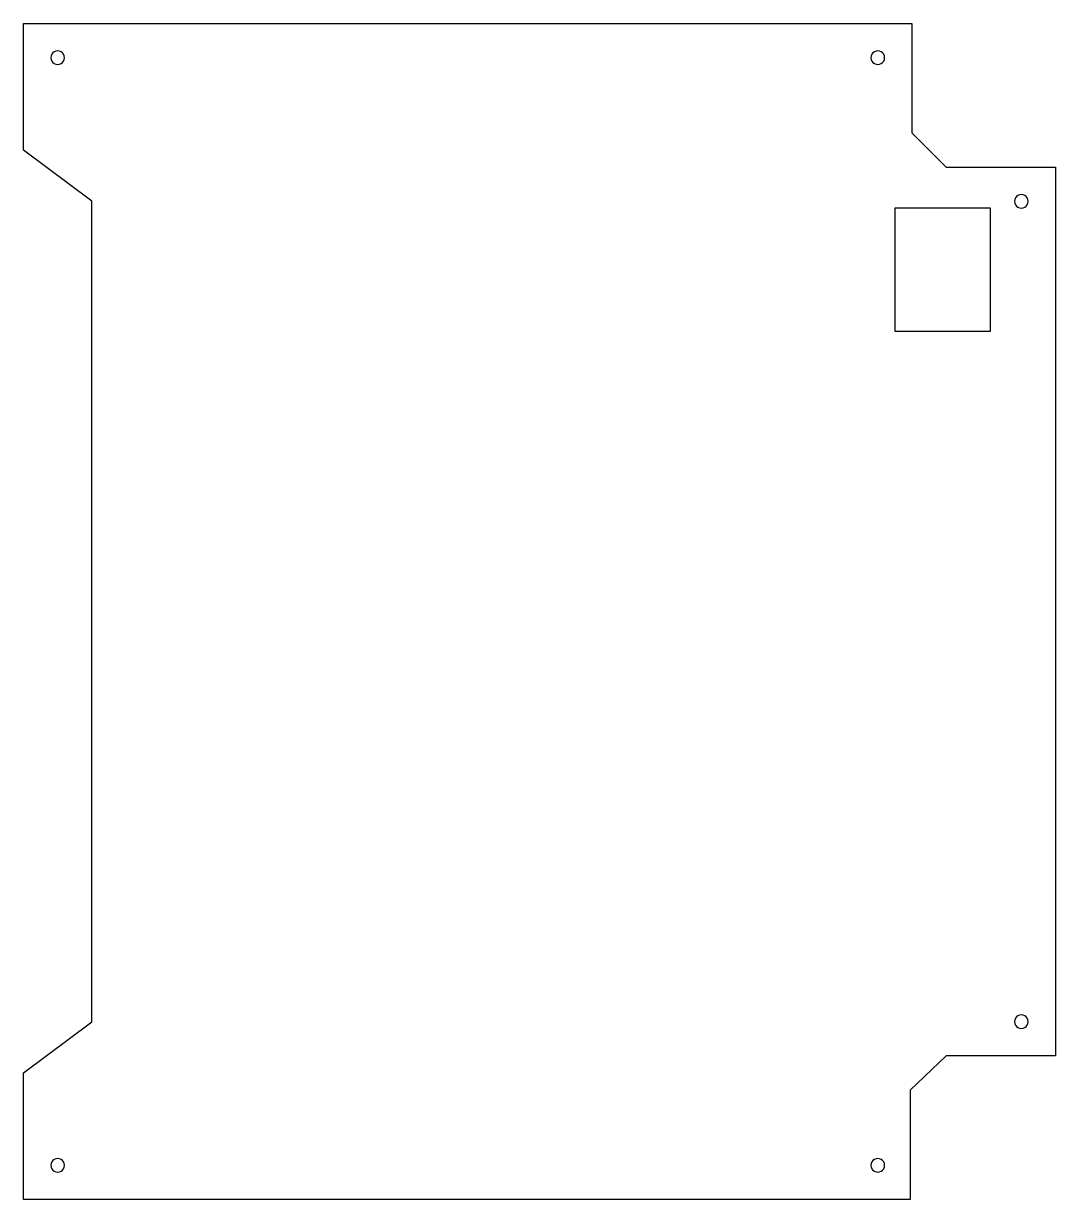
# Model space of a CAD drawing. Header units: metres. Extents: x 3 to 305, y 736 to 1080.
import ezdxf

# ---------------------------------------------------------------- set-up
doc = ezdxf.new("R2010")
doc.units = ezdxf.units.M

msp = doc.modelspace()

# ---------------------------------------------------------------- linework, layer by layer
at = {"layer": 'Layer0'}
for points in [[(2.98, 735.88, 0), (2.98, 772.88, 0), (22.98, 787.88, 0), (22.98, 1027.88, 0), (2.98, 1042.88, 0), (2.98, 1079.88, 0), (262.98, 1079.88, 0), (262.98, 1047.88, 0), (272.98, 1037.88, 0), (304.98, 1037.88, 0), (304.98, 777.88, 0), (272.98, 777.88, 0), (262.49, 767.89, 0), (262.49, 735.88, 0), (2.98, 735.88, 0)], [(14.91, 1070.4, 0), (14.71, 1070.88, 0), (14.39, 1071.29, 0), (13.98, 1071.61, 0), (13.49, 1071.81, 0), (12.98, 1071.88, 0), (12.46, 1071.81, 0), (11.98, 1071.61, 0), (11.56, 1071.29, 0), (11.24, 1070.88, 0), (11.04, 1070.4, 0), (10.98, 1069.88, 0), (11.04, 1069.36, 0), (11.24, 1068.88, 0), (11.56, 1068.47, 0), (11.98, 1068.15, 0), (12.46, 1067.95, 0), (12.98, 1067.88, 0), (13.49, 1067.95, 0), (13.98, 1068.15, 0), (14.39, 1068.47, 0), (14.71, 1068.88, 0), (14.91, 1069.36, 0), (14.98, 1069.88, 0), (14.91, 1070.4, 0)], [(254.98, 1069.88, 0), (254.91, 1070.4, 0), (254.71, 1070.88, 0), (254.39, 1071.29, 0), (253.98, 1071.61, 0), (253.49, 1071.81, 0), (252.98, 1071.88, 0), (252.46, 1071.81, 0), (251.98, 1071.61, 0), (251.56, 1071.29, 0), (251.24, 1070.88, 0), (251.04, 1070.4, 0), (250.98, 1069.88, 0), (251.04, 1069.36, 0), (251.24, 1068.88, 0), (251.56, 1068.47, 0), (251.98, 1068.15, 0), (252.46, 1067.95, 0), (252.98, 1067.88, 0), (253.49, 1067.95, 0), (253.98, 1068.15, 0), (254.39, 1068.47, 0), (254.71, 1068.88, 0), (254.91, 1069.36, 0), (254.98, 1069.88, 0)], [(293.98, 1026.15, 0), (294.46, 1025.95, 0), (294.98, 1025.88, 0), (295.49, 1025.95, 0), (295.98, 1026.15, 0), (296.39, 1026.47, 0), (296.71, 1026.88, 0), (296.91, 1027.36, 0), (296.98, 1027.88, 0), (296.91, 1028.4, 0), (296.71, 1028.88, 0), (296.39, 1029.29, 0), (295.98, 1029.61, 0), (295.49, 1029.81, 0), (294.98, 1029.88, 0), (294.46, 1029.81, 0), (293.98, 1029.61, 0), (293.56, 1029.29, 0), (293.24, 1028.88, 0), (293.04, 1028.4, 0), (292.98, 1027.88, 0), (293.04, 1027.36, 0), (293.24, 1026.88, 0), (293.56, 1026.47, 0), (293.98, 1026.15, 0)], [(285.98, 1025.88, 0), (257.98, 1025.88, 0), (257.98, 989.88, 0), (285.98, 989.88, 0), (285.98, 1025.88, 0)], [(293.04, 788.4, 0), (292.98, 787.88, 0), (293.04, 787.36, 0), (293.24, 786.88, 0), (293.56, 786.47, 0), (293.98, 786.15, 0), (294.46, 785.95, 0), (294.98, 785.88, 0), (295.49, 785.95, 0), (295.98, 786.15, 0), (296.39, 786.47, 0), (296.71, 786.88, 0), (296.91, 787.36, 0), (296.98, 787.88, 0), (296.91, 788.4, 0), (296.71, 788.88, 0), (296.39, 789.29, 0), (295.98, 789.61, 0), (295.49, 789.81, 0), (294.98, 789.88, 0), (294.46, 789.81, 0), (293.98, 789.61, 0), (293.56, 789.29, 0), (293.24, 788.88, 0), (293.04, 788.4, 0)], [(13.49, 747.81, 0), (12.98, 747.88, 0), (12.46, 747.81, 0), (11.98, 747.61, 0), (11.56, 747.29, 0), (11.24, 746.88, 0), (11.04, 746.4, 0), (10.98, 745.88, 0), (11.04, 745.36, 0), (11.24, 744.88, 0), (11.56, 744.47, 0), (11.98, 744.15, 0), (12.46, 743.95, 0), (12.98, 743.88, 0), (13.49, 743.95, 0), (13.98, 744.15, 0), (14.39, 744.47, 0), (14.71, 744.88, 0), (14.91, 745.36, 0), (14.98, 745.88, 0), (14.91, 746.4, 0), (14.71, 746.88, 0), (14.39, 747.29, 0), (13.98, 747.61, 0), (13.49, 747.81, 0)], [(251.04, 745.36, 0), (251.24, 744.88, 0), (251.56, 744.47, 0), (251.98, 744.15, 0), (252.46, 743.95, 0), (252.98, 743.88, 0), (253.49, 743.95, 0), (253.98, 744.15, 0), (254.39, 744.47, 0), (254.71, 744.88, 0), (254.91, 745.36, 0), (254.98, 745.88, 0), (254.91, 746.4, 0), (254.71, 746.88, 0), (254.39, 747.29, 0), (253.98, 747.61, 0), (253.49, 747.81, 0), (252.98, 747.88, 0), (252.46, 747.81, 0), (251.98, 747.61, 0), (251.56, 747.29, 0), (251.24, 746.88, 0), (251.04, 746.4, 0), (250.98, 745.88, 0), (251.04, 745.36, 0)]]:
    msp.add_polyline3d(points, dxfattribs=at)

doc.saveas('drawing.dxf')
